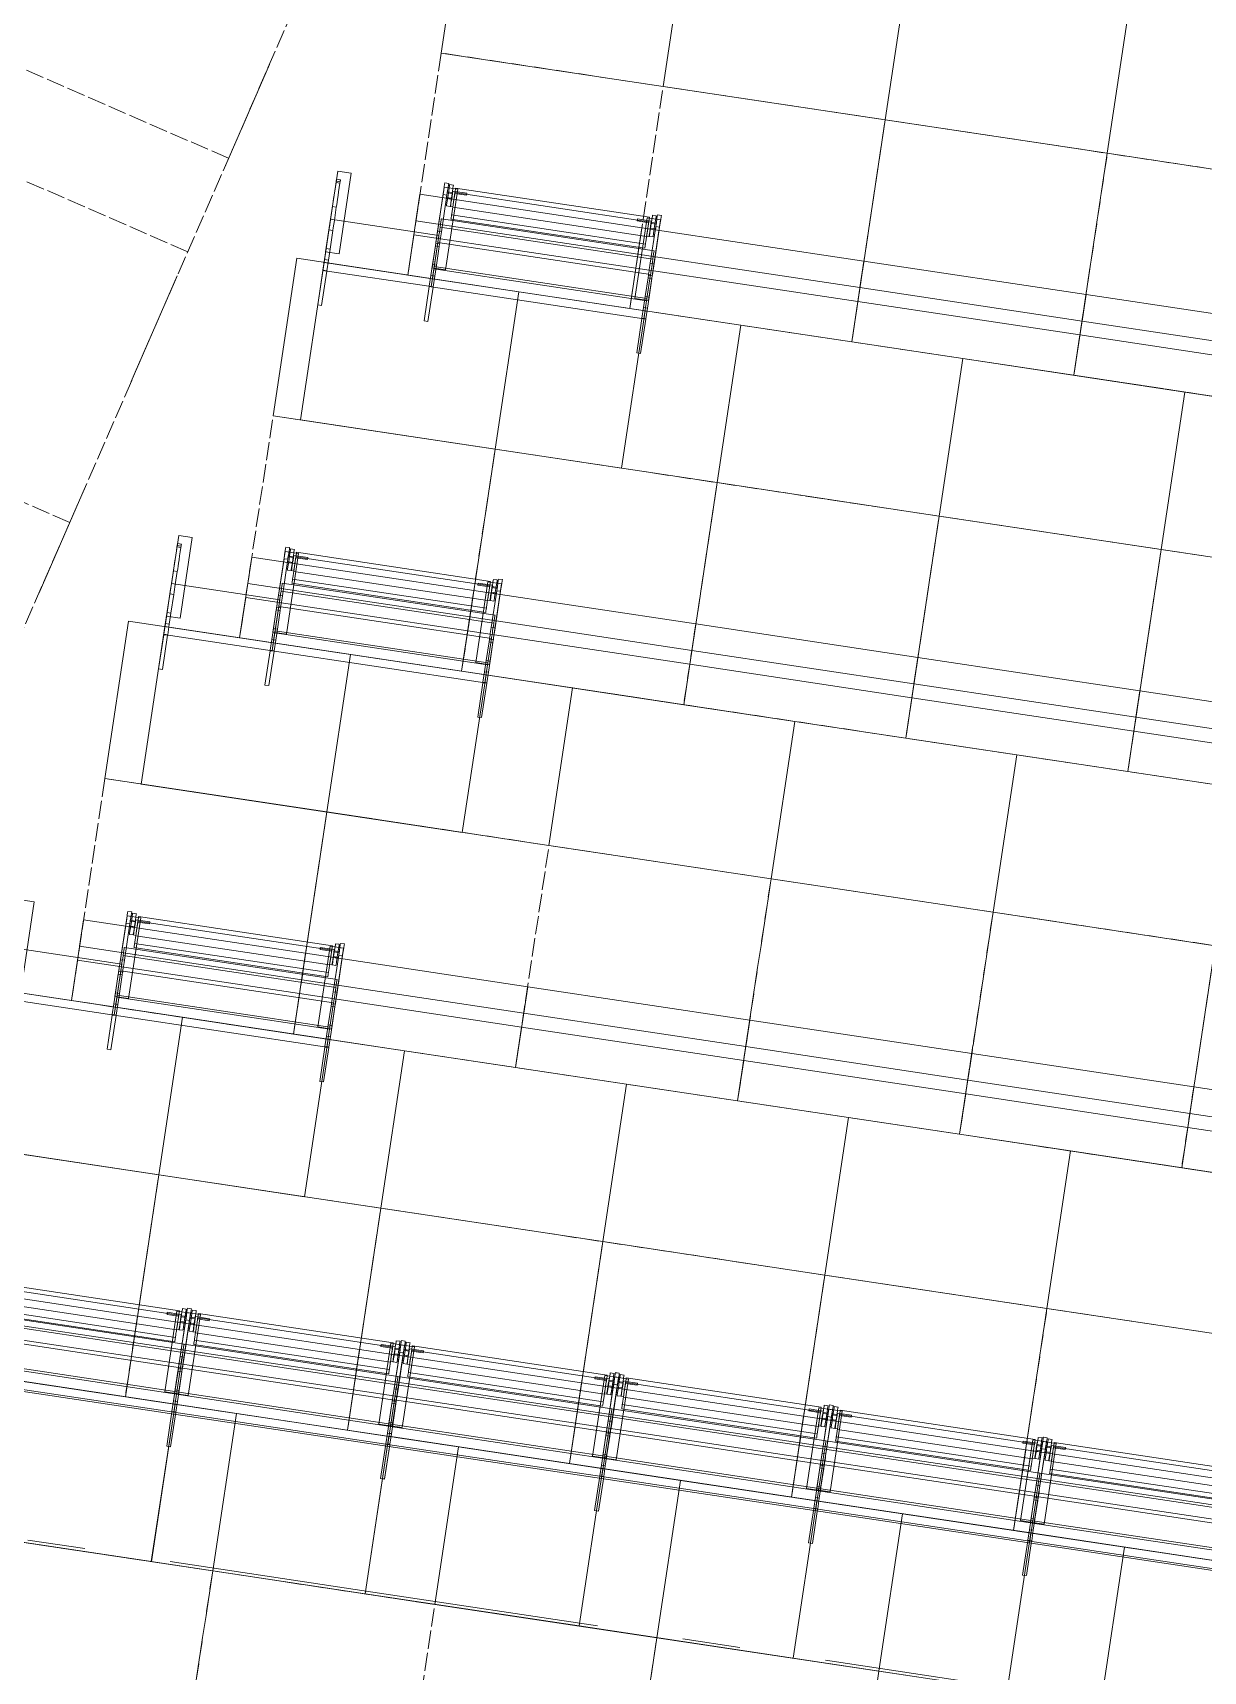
# Model space of a CAD drawing. Header units: millimetres. Extents: x -50172 to 90294, y -80883 to 25069.
# Drawn here: x -32699 to -29832, y -62953 to -58940 of the extents above; entities that cross this region are included whole.
import ezdxf
from ezdxf.enums import TextEntityAlignment as Align

# ---------------------------------------------------------------- set-up
doc = ezdxf.new("R2010")
doc.units = ezdxf.units.MM
doc.header["$MEASUREMENT"] = 0
for name, pattern in [('Dashed', [564.444447, 282.222223, -282.222223]), ('Double Dashed', [1093.611073, 529.166651, -211.666656, 141.111112, -211.666656]), ('Hidden Line', [55, 45, -10])]:
    doc.linetypes.add(name, pattern=pattern)
for name, color, linetype in [('A-25-M_Wall_Ext', 7, 'Continuous'), ('New_A-05-M_Gross_Int_Plant', 7, 'Continuous'), ('New_A-15-MG_Structural_Grid_Phase_2', 7, 'Continuous'), ('New_A-20-M_Floor_Slab', 7, 'Continuous'), ('New_A-35-M_FFE_Fixed', 7, 'Continuous')]:
    doc.layers.add(name, color=color, linetype=linetype)
for name, color, linetype, lineweight in [('A-25-M_Wall_Ext_Pen_No__1', 7, 'Continuous', 13), ('New_A-20-M_Floor_Slab_Pen_No__89', 8, 'Continuous', 20), ('New_A-35-M_FFE_Fixed_Pen_No__1', 7, 'Continuous', 13), ('New_A-35-M_FFE_Fixed_Pen_No__101', 252, 'Continuous', 15), ('New_A-35-M_FFE_Fixed_Pen_No__93', 8, 'Continuous', 13), ('New_A-95-P_Drawing_Pen_No__1', 7, 'Continuous', 13), ('New_ArchiCAD Zone Stamps_Pen_No__6', 7, 'Continuous', 35)]:
    doc.layers.add(name, color=color, linetype=linetype, lineweight=lineweight)
for name, color, linetype, lineweight, true_color in [('A-25-M_Wall_Ext_Pen_No__107', 7, 'Continuous', 15, 0xa6a6a6), ('New_A-05-M_Gross_Int_Plant_Pen_No__74', 7, 'Continuous', 20, 0x606060), ('New_A-15-MG_Structural_Grid_Phase_2_Pen_No__222', 7, 'Continuous', 13, 0x65af33), ('New_A-35-M_FFE_Fixed_Pen_No__102', 7, 'Continuous', 15, 0xcccccc)]:
    doc.layers.add(name, color=color, linetype=linetype, lineweight=lineweight, true_color=true_color)
doc.styles.add('GENERATED_STYLE_1', font='')
doc.styles.add('GENERATED_STYLE_3', font='')
doc.styles.add('GENERATED_STYLE_4', font='')
doc.styles.get('GENERATED_STYLE_1').set_extended_font_data('Arial', bold=True)
doc.styles.get('GENERATED_STYLE_3').set_extended_font_data('Arial')
doc.styles.get('GENERATED_STYLE_4').set_extended_font_data('Swis721 BT')
pattern_1 = [(60, (0, 0), (-43.30127, 25), []), (120, (0, 0), (43.30127, 25), [])]

# ---------------------------------------------------------------- blocks, each defined once
blk = doc.blocks.new('Slab_34_1', base_point=(-25153.8, -63406.8))
at = {"layer": 'New_A-20-M_Floor_Slab_Pen_No__89', "linetype": 'Continuous', "flags": 128}
blk.add_lwpolyline([(-25153.8, -63406.8), (-33281.9, -62183.4), (-33690.9, -63121.2), (-25039, -64423.5)], close=True, dxfattribs=at)
blk = doc.blocks.new('VENTS__5_1', base_point=(-30958.5, -71277.4))
at = {"layer": 'New_A-05-M_Gross_Int_Plant_Pen_No__74', "linetype": 'Continuous'}
blk.add_arc((-26782.7, -43787.3), 28124.1, 246.43121, 336.44961, dxfattribs=at)
at = {"layer": 'New_ArchiCAD Zone Stamps_Pen_No__6'}
for tag, height, style, p in [('ROOM_NAME', 250, 'GENERATED_STYLE_1', (-31302.6, -70145.2)), ('zoneNameLine2', 250, 'GENERATED_STYLE_1', (-31491, -70577.3)), ('measuredAreaCode', 200, 'GENERATED_STYLE_3', (-31679.5, -70998)), ('DUMMY_649', 200, 'GENERATED_STYLE_3', (-31372.1, -71132.1)), ('DUMMY_650', 200, 'GENERATED_STYLE_3', (-30882.7, -71345.4)), ('DUMMY_651', 133.3, 'GENERATED_STYLE_3', (-30603.4, -71452))]:
    blk.add_attdef(tag, text='', height=height, rotation=336.4404, dxfattribs=dict(at, style=style)).set_placement(p, align=Align.TOP_LEFT)
blk = doc.blocks.new('Wall_351_1', base_point=(-38294.6, -69816.9))
at = {"layer": 'A-25-M_Wall_Ext_Pen_No__107', "linetype": 'Continuous', "lineweight": 0, "true_color": 0x535353}
for points in [[(-38161.1, -69523.8, 0.417286), (-920.9, -54882.6), (-922.8, -54881.8, -0.417285), (-38160.3, -69522)], [(-38224.1, -69662.2, 0.417299), (-781.4, -54943), (-783.3, -54942.2, -0.417299), (-38223.3, -69660.3)]]:
    blk.add_hatch(color=251, dxfattribs=at).paths.add_polyline_path(points)
at = {"layer": 'A-25-M_Wall_Ext_Pen_No__107', "linetype": 'Continuous'}
h = blk.add_hatch(dxfattribs=at)
h.set_pattern_fill('Plaster_0001', color=256, style=0, pattern_type=2)
h.set_pattern_definition([(201.458, (0, 0), (-63.3617, 161.19955), [0, -100]), (201.458, (-14.85, -98.89), (-63.3617, 161.19955), [0, -100])])
h.paths.add_polyline_path([(-38160.3, -69522, 0.417285), (-922.8, -54881.8), (-936.5, -54875.8, -0.417284), (-38154.1, -69508.4)])
h = blk.add_hatch(dxfattribs=at)
h.set_pattern_fill('Batt_Insulation_0001', color=256, style=0, pattern_type=2)
h.set_pattern_definition(pattern_1)
h.paths.add_polyline_path([(-38273, -69769.5, 0.41731), (-673.1, -54989.8), (-764.9, -54950.1, -0.417301), (-38231.6, -69678.5)])
h = blk.add_hatch(dxfattribs=at)
h.set_pattern_fill('Plywood_0001', color=256, style=0, pattern_type=2)
h.set_pattern_definition([(0, (0, 0), (0, 200), [])])
h.paths.add_polyline_path([(-38231.6, -69678.5, 0.417301), (-764.9, -54950.1), (-781.4, -54943, -0.417299), (-38224.1, -69662.2)])
blk.add_hatch(color=256, dxfattribs=at).paths.add_polyline_path([(-38294.6, -69816.9, 0.417314), (-625.4, -55010.5), (-650.2, -54999.7, -0.417312), (-38283.4, -69792.3)])
h = blk.add_hatch(dxfattribs=at)
h.set_pattern_fill('Batt_Insulation_0001', color=256, style=0, pattern_type=2)
h.set_pattern_definition(pattern_1)
h.paths.add_polyline_path([(-38283.4, -69792.3, 0.417312), (-650.2, -54999.7), (-673.1, -54989.8, -0.41731), (-38273, -69769.5)])
at = {"layer": 'A-25-M_Wall_Ext_Pen_No__1', "linetype": 'Continuous'}
for radius, start, end in [(28147.8, 246.16247, 336.76276), (28145.8, 246.16252, 336.76277), (28130.8, 246.16287, 336.76285), (28317.8, 246.15854, 336.76179), (28299.8, 246.15895, 336.76189), (28297.8, 246.159, 336.7619), (28469.8, 246.15506, 336.76093), (28442.8, 246.15567, 336.76108), (28417.8, 246.15624, 336.76122)]:
    blk.add_arc((-26785.3, -43777.2), radius, start, end, dxfattribs=at)
blk = doc.blocks.new('Standard grid marker_17')
at = {"layer": 'New_A-15-MG_Structural_Grid_Phase_2_Pen_No__222', "linetype": 'Double Dashed'}
for q in [(0, 0), (6969.8, 0)]:
    blk.add_line((1714.6, 0), q, dxfattribs=at)
blk = doc.blocks.new('Standard grid marker_26')
at = {"layer": 'New_A-15-MG_Structural_Grid_Phase_2_Pen_No__222', "linetype": 'Double Dashed'}
blk.add_arc((0, 0), 27977.6, 0, 90.63597, dxfattribs=at)
at = {"layer": 'New_A-15-MG_Structural_Grid_Phase_2_Pen_No__222', "style": 'GENERATED_STYLE_4'}
blk.add_attdef('AC_MarkerText_1', text='', height=350, rotation=90.3066, dxfattribs=at).set_placement((-1326.2, 28008), align=Align.MIDDLE_CENTER)
blk = doc.blocks.new('Montpelier with surface')
at = {"layer": 'New_A-35-M_FFE_Fixed_Pen_No__1', "linetype": 'Continuous'}
for p, q in [((0, 534.8), (0, 4.8)), ((390, 534.8), (0, 534.8)), ((285, 539.6), (370, 539.6)), ((285, 530), (285, 539.6)), ((285, 530), (370, 530)), ((370, 539.6), (371, 539.6)), ((370, 530), (370, 539.6)), ((370, 4.8), (370, 534.8)), ((370, 534.8), (414.6, 534.8)), ((370, 530), (371, 530)), ((371, 539.6), (397.3, 539.6)), ((371, 530), (371, 539.6)), ((371, 530), (397.3, 530)), ((390, 4.8), (390, 534.8)), ((397.3, 530), (397.3, 539.6)), ((397.3, 539.6), (424.7, 539.6)), ((397.3, 530), (424.7, 530)), ((414.6, 534.8), (415.5, 534.8)), ((414.6, 4.8), (414.6, 534.8)), ((415.5, 534.8), (416.5, 534.8)), ((416, 539.1), (616, 539.1)), ((416, 539.1), (416, 505.4)), ((416.5, 534.8), (417.4, 534.8)), ((417.4, 534.8), (418.3, 534.8)), ((418.3, 534.8), (419, 534.8)), ((419, 534.8), (419.6, 534.8)), ((419.6, 534.8), (420, 534.8)), ((420, 534.8), (420.2, 534.8)), ((420.2, 4.8), (420.2, 534.8)), ((420.2, 534.8), (480, 534.8)), ((424.7, 530), (424.7, 539.6)), ((424.7, 539.6), (470.9, 539.6)), ((424.7, 530), (470.9, 530)), ((470.9, 539.6), (477.4, 539.6)), ((470.9, 530), (470.9, 539.6)), ((470.9, 530), (477.4, 530)), ((477.4, 539.6), (478.6, 539.6)), ((477.4, 530), (477.4, 539.6)), ((477.4, 530), (478.6, 530)), ((478.6, 539.6), (480.7, 539.6)), ((478.6, 530), (480.7, 530)), ((480, 534.8), (482.5, 534.8)), ((480, 4.8), (480, 534.8)), ((480.7, 539.6), (483.7, 539.6)), ((480.7, 530), (483.7, 530)), ((482.5, 534.8), (485.7, 534.8)), ((483.7, 539.6), (487.4, 539.6)), ((483.7, 530), (487.4, 530)), ((485.7, 534.8), (489.5, 534.8)), ((487.4, 539.6), (491.7, 539.6)), ((487.4, 530), (491.7, 530)), ((489.5, 534.8), (493.9, 534.8)), ((491.7, 539.6), (496.6, 539.6)), ((491.7, 530), (496.6, 530)), ((493.9, 534.8), (499, 534.8)), ((496.6, 539.6), (501.7, 539.6)), ((496.6, 530), (501.7, 530)), ((499, 534.8), (504.7, 534.8)), ((501.7, 539.6), (507.1, 539.6)), ((501.7, 530), (507.1, 530)), ((504.7, 534.8), (511, 534.8)), ((507.1, 539.6), (597.9, 539.6)), ((507.1, 530), (507.1, 539.6)), ((507.1, 530), (597.9, 530)), ((511, 534.8), (517.9, 534.8)), ((517.9, 534.8), (525.2, 534.8)), ((517.9, 4.8), (517.9, 534.8)), ((525.2, 534.8), (530.9, 534.8)), ((530.9, 534.8), (535, 534.8)), ((535, 534.8), (537.4, 534.8)), ((537.4, 534.8), (538.2, 534.8)), ((538.2, 4.8), (538.2, 534.8)), ((571.6, 527.1), (573.6, 527.1)), ((571.6, 527.1), (571.6, 517.7)), ((573.6, 527.1), (579.3, 527.1)), ((579.3, 527.1), (587.8, 527.1)), ((587.8, 527.1), (597.9, 527.1)), ((589.7, 530.3), (590.2, 530.3)), ((589.7, 530.3), (589.7, 517.7)), ((590.2, 530.3), (591.7, 530.3)), ((591.7, 530.3), (594, 530.3)), ((592.1, 530.3), (592.7, 530.3)), ((592.1, 530.3), (592.1, 517.7)), ((592.7, 530.3), (594.2, 530.3)), ((594, 530.3), (596.7, 530.3)), ((594.2, 530.3), (596.5, 530.3)), ((596.5, 530.3), (599.1, 530.3)), ((596.7, 530.3), (599.4, 530.3)), ((597.9, 539.6), (608.1, 539.6)), ((597.9, 530), (597.9, 539.6)), ((597.9, 530), (608.1, 530)), ((597.9, 527.1), (608, 527.1)), ((599.1, 530.3), (601.8, 530.3)), ((599.4, 530.3), (601.6, 530.3)), ((601.6, 530.3), (603.2, 530.3)), ((601.8, 530.3), (604.1, 530.3)), ((603.2, 530.3), (603.7, 530.3)), ((603.7, 530.3), (603.7, 517.7)), ((604.1, 530.3), (605.6, 530.3)), ((605.6, 530.3), (606.1, 530.3)), ((606.1, 530.3), (606.1, 517.7)), ((608, 527.1), (616.5, 527.1)), ((608.1, 539.6), (617, 539.6)), ((608.1, 530), (617, 530)), ((616, 539.1), (616, 505.4)), ((616.5, 527.1), (622.2, 527.1)), ((617, 539.6), (623.5, 539.6)), ((617, 530), (623.5, 530)), ((622.2, 527.1), (624.2, 527.1)), ((623.5, 539.6), (626.7, 539.6)), ((623.5, 530), (626.7, 530)), ((624.2, 527.1), (624.2, 517.7)), ((626.7, 530), (626.7, 539.6)), ((416, 505.4), (616, 505.4)), ((541.1, 28.4), (541.1, 511.2)), ((541.1, 511.2), (541.7, 511.2)), ((541.7, 511.2), (543.1, 511.2)), ((543.1, 511.2), (545.3, 511.2)), ((545.3, 511.2), (548.1, 511.2)), ((548.1, 511.2), (551.8, 511.2)), ((551.8, 511.2), (552.7, 511.2)), ((551.8, 28.4), (551.8, 511.2)), ((552.7, 511.2), (554.3, 511.2)), ((554.3, 511.2), (556.3, 511.2)), ((556.3, 511.2), (558.8, 511.2)), ((558.8, 511.2), (561.5, 511.2)), ((561.5, 511.2), (564.4, 511.2)), ((564.4, 511.2), (567.4, 511.2)), ((567.4, 511.2), (570.4, 511.2)), ((570.4, 511.2), (607, 511.2)), ((570.4, 28.4), (570.4, 511.2)), ((571.6, 517.7), (573.6, 517.7)), ((571.6, 517), (572.4, 517)), ((571.6, 517), (571.6, 511.2)), ((571.6, 511.2), (572.4, 511.2)), ((572.4, 517), (574.9, 517)), ((572.4, 511.2), (574.9, 511.2)), ((573.6, 517.7), (579.3, 517.7)), ((574.9, 517), (578.9, 517)), ((574.9, 511.2), (578.9, 511.2)), ((578.9, 517), (584, 517)), ((578.9, 511.2), (584, 511.2)), ((579.3, 517.7), (587.8, 517.7)), ((584, 517), (590.1, 517)), ((584, 511.2), (590.1, 511.2)), ((587.8, 517.7), (597.9, 517.7)), ((589.7, 517.7), (590.2, 517.7)), ((590.1, 517), (596.6, 517)), ((590.1, 511.2), (596.6, 511.2)), ((590.2, 517.7), (591.7, 517.7)), ((591.7, 517.7), (594, 517.7)), ((592.1, 517.7), (592.7, 517.7)), ((592.7, 517.7), (594.2, 517.7)), ((594, 517.7), (596.7, 517.7)), ((594.2, 517.7), (596.5, 517.7)), ((596.5, 517.7), (599.1, 517.7)), ((596.6, 517), (603.3, 517)), ((596.6, 511.2), (603.3, 511.2)), ((596.7, 517.7), (599.4, 517.7)), ((597.9, 517.7), (608, 517.7)), ((599.1, 517.7), (601.8, 517.7)), ((599.4, 517.7), (601.6, 517.7)), ((601.6, 517.7), (603.2, 517.7)), ((601.8, 517.7), (604.1, 517.7)), ((603.2, 517.7), (603.7, 517.7)), ((603.3, 517), (609.5, 517)), ((603.3, 511.2), (609.5, 511.2)), ((604.1, 517.7), (605.6, 517.7)), ((604.5, 511.2), (604.5, 482.3)), ((604.5, 511.2), (609.5, 511.2)), ((604.5, 482.3), (609.5, 482.3)), ((605.6, 517.7), (606.1, 517.7)), ((607, 511.2), (609.5, 511.2)), ((607, 28.4), (607, 511.2)), ((608, 517.7), (616.5, 517.7)), ((609.5, 517), (609.5, 511.2)), ((609.5, 511.2), (611.9, 511.2)), ((609.5, 511.2), (609.5, 482.3)), ((611.9, 511.2), (613.9, 511.2)), ((613.9, 511.2), (615.5, 511.2)), ((615.5, 511.2), (616.8, 511.2)), ((616.5, 517.7), (622.2, 517.7)), ((616.8, 511.2), (617.6, 511.2)), ((617.6, 511.2), (617.9, 511.2)), ((617.9, 28.4), (617.9, 511.2)), ((622.2, 517.7), (624.2, 517.7)), ((604.5, 28.4), (604.5, 57.3)), ((604.5, 57.3), (609.5, 57.3)), ((609.5, 28.4), (609.5, 57.3)), ((0, 4.8), (390, 4.8)), ((285, 9.6), (370, 9.6)), ((285, 0), (285, 9.6)), ((370, 9.6), (371, 9.6)), ((370, 0), (370, 9.6)), ((370, 4.8), (414.6, 4.8)), ((371, 9.6), (397.3, 9.6)), ((371, 0), (371, 9.6)), ((397.3, 9.6), (424.7, 9.6)), ((397.3, 0), (397.3, 9.6)), ((414.6, 4.8), (415.5, 4.8)), ((415.5, 4.8), (416.5, 4.8)), ((416, 0), (416, 33.7)), ((416, 33.7), (616, 33.7)), ((416.5, 4.8), (417.4, 4.8)), ((417.4, 4.8), (418.3, 4.8)), ((418.3, 4.8), (419, 4.8)), ((419, 4.8), (419.6, 4.8)), ((419.6, 4.8), (420, 4.8)), ((420, 4.8), (420.2, 4.8)), ((420.2, 4.8), (480, 4.8)), ((424.7, 9.6), (470.9, 9.6)), ((424.7, 0), (424.7, 9.6)), ((470.9, 9.6), (477.4, 9.6)), ((470.9, 0), (470.9, 9.6)), ((477.4, 9.6), (478.6, 9.6)), ((477.4, 0), (477.4, 9.6)), ((478.6, 9.6), (480.7, 9.6)), ((480, 4.8), (482.5, 4.8)), ((480.7, 9.6), (483.7, 9.6)), ((482.5, 4.8), (485.7, 4.8)), ((483.7, 9.6), (487.4, 9.6)), ((485.7, 4.8), (489.5, 4.8)), ((487.4, 9.6), (491.7, 9.6)), ((489.5, 4.8), (493.9, 4.8)), ((491.7, 9.6), (496.6, 9.6)), ((493.9, 4.8), (499, 4.8)), ((496.6, 9.6), (501.7, 9.6)), ((499, 4.8), (504.7, 4.8)), ((501.7, 9.6), (507.1, 9.6)), ((504.7, 4.8), (511, 4.8)), ((507.1, 9.6), (597.9, 9.6)), ((507.1, 0), (507.1, 9.6)), ((511, 4.8), (517.9, 4.8)), ((517.9, 4.8), (525.2, 4.8)), ((525.2, 4.8), (530.9, 4.8)), ((530.9, 4.8), (535, 4.8)), ((535, 4.8), (537.4, 4.8)), ((537.4, 4.8), (538.2, 4.8)), ((541.1, 28.4), (541.7, 28.4)), ((541.7, 28.4), (543.1, 28.4)), ((543.1, 28.4), (545.3, 28.4)), ((545.3, 28.4), (548.1, 28.4)), ((548.1, 28.4), (551.8, 28.4)), ((551.8, 28.4), (552.7, 28.4)), ((552.7, 28.4), (554.3, 28.4)), ((554.3, 28.4), (556.3, 28.4)), ((556.3, 28.4), (558.8, 28.4)), ((558.8, 28.4), (561.5, 28.4)), ((561.5, 28.4), (564.4, 28.4)), ((564.4, 28.4), (567.4, 28.4)), ((567.4, 28.4), (570.4, 28.4)), ((570.4, 28.4), (607, 28.4)), ((571.6, 22.6), (571.6, 28.4)), ((571.6, 28.4), (572.4, 28.4)), ((571.6, 22.6), (572.4, 22.6)), ((571.6, 21.9), (573.6, 21.9)), ((571.6, 12.5), (571.6, 21.9)), ((571.6, 12.5), (573.6, 12.5)), ((572.4, 28.4), (574.9, 28.4)), ((572.4, 22.6), (574.9, 22.6)), ((573.6, 21.9), (579.3, 21.9)), ((573.6, 12.5), (579.3, 12.5)), ((574.9, 28.4), (578.9, 28.4)), ((574.9, 22.6), (578.9, 22.6)), ((578.9, 28.4), (584, 28.4)), ((578.9, 22.6), (584, 22.6)), ((579.3, 21.9), (587.8, 21.9)), ((579.3, 12.5), (587.8, 12.5)), ((584, 28.4), (590.1, 28.4)), ((584, 22.6), (590.1, 22.6)), ((587.8, 21.9), (597.9, 21.9)), ((587.8, 12.5), (597.9, 12.5)), ((589.7, 9.3), (589.7, 21.9)), ((589.7, 21.9), (590.2, 21.9)), ((589.7, 9.3), (590.2, 9.3)), ((590.1, 28.4), (596.6, 28.4)), ((590.1, 22.6), (596.6, 22.6)), ((590.2, 21.9), (591.7, 21.9)), ((590.2, 9.3), (591.7, 9.3)), ((591.7, 21.9), (594, 21.9)), ((591.7, 9.3), (594, 9.3)), ((592.1, 9.3), (592.1, 21.9)), ((592.1, 21.9), (592.7, 21.9)), ((592.1, 9.3), (592.7, 9.3)), ((592.7, 21.9), (594.2, 21.9)), ((592.7, 9.3), (594.2, 9.3)), ((594, 21.9), (596.7, 21.9)), ((594, 9.3), (596.7, 9.3)), ((594.2, 21.9), (596.5, 21.9)), ((594.2, 9.3), (596.5, 9.3)), ((596.5, 21.9), (599.1, 21.9)), ((596.5, 9.3), (599.1, 9.3)), ((596.6, 28.4), (603.3, 28.4)), ((596.6, 22.6), (603.3, 22.6)), ((596.7, 21.9), (599.4, 21.9)), ((596.7, 9.3), (599.4, 9.3)), ((597.9, 21.9), (608, 21.9)), ((597.9, 12.5), (608, 12.5)), ((597.9, 9.6), (608.1, 9.6)), ((597.9, 0), (597.9, 9.6)), ((599.1, 21.9), (601.8, 21.9)), ((599.1, 9.3), (601.8, 9.3)), ((599.4, 21.9), (601.6, 21.9)), ((599.4, 9.3), (601.6, 9.3)), ((601.6, 21.9), (603.2, 21.9)), ((601.6, 9.3), (603.2, 9.3)), ((601.8, 21.9), (604.1, 21.9)), ((601.8, 9.3), (604.1, 9.3)), ((603.2, 21.9), (603.7, 21.9)), ((603.2, 9.3), (603.7, 9.3)), ((603.3, 28.4), (609.5, 28.4)), ((603.3, 22.6), (609.5, 22.6)), ((603.7, 9.3), (603.7, 21.9)), ((604.1, 21.9), (605.6, 21.9)), ((604.1, 9.3), (605.6, 9.3)), ((604.5, 28.4), (609.5, 28.4)), ((605.6, 21.9), (606.1, 21.9)), ((605.6, 9.3), (606.1, 9.3)), ((606.1, 9.3), (606.1, 21.9)), ((607, 28.4), (609.5, 28.4)), ((608, 21.9), (616.5, 21.9)), ((608, 12.5), (616.5, 12.5)), ((608.1, 9.6), (617, 9.6)), ((609.5, 22.6), (609.5, 28.4)), ((609.5, 28.4), (611.9, 28.4)), ((611.9, 28.4), (613.9, 28.4)), ((613.9, 28.4), (615.5, 28.4)), ((615.5, 28.4), (616.8, 28.4)), ((616, 0), (616, 33.7)), ((616.5, 21.9), (622.2, 21.9)), ((616.5, 12.5), (622.2, 12.5)), ((616.8, 28.4), (617.6, 28.4)), ((617, 9.6), (623.5, 9.6)), ((617.6, 28.4), (617.9, 28.4)), ((622.2, 21.9), (624.2, 21.9)), ((622.2, 12.5), (624.2, 12.5)), ((623.5, 9.6), (626.7, 9.6)), ((624.2, 12.5), (624.2, 21.9)), ((626.7, 0), (626.7, 9.6)), ((285, 0), (370, 0)), ((370, 0), (371, 0)), ((371, 0), (397.3, 0)), ((397.3, 0), (424.7, 0)), ((416, 0), (616, 0)), ((424.7, 0), (470.9, 0)), ((470.9, 0), (477.4, 0)), ((477.4, 0), (478.6, 0)), ((478.6, 0), (480.7, 0)), ((480.7, 0), (483.7, 0)), ((483.7, 0), (487.4, 0)), ((487.4, 0), (491.7, 0)), ((491.7, 0), (496.6, 0)), ((496.6, 0), (501.7, 0)), ((501.7, 0), (507.1, 0)), ((507.1, 0), (597.9, 0)), ((597.9, 0), (608.1, 0)), ((608.1, 0), (617, 0)), ((617, 0), (623.5, 0)), ((623.5, 0), (626.7, 0))]:
    blk.add_line(p, q, dxfattribs=at)
blk = doc.blocks.new('Montpelier with surface-row end_2')
at = {"layer": 'New_A-35-M_FFE_Fixed_Pen_No__93', "linetype": 'Continuous'}
for p, q in [((390, 795.2), (0, 795.2)), ((0, 795.2), (0, 0)), ((285, 800), (370, 800)), ((285, 790.4), (285, 800)), ((285, 790.4), (370, 790.4)), ((370, 800), (371, 800)), ((370, 790.4), (370, 800)), ((370, 268.3), (370, 795.2)), ((370, 795.2), (414.6, 795.2)), ((370, 790.4), (371, 790.4)), ((371, 800), (397.3, 800)), ((371, 790.4), (371, 800)), ((371, 790.4), (397.3, 790.4)), ((390, 0), (390, 795.2)), ((397.3, 790.4), (397.3, 800)), ((397.3, 800), (424.7, 800)), ((397.3, 790.4), (424.7, 790.4)), ((414.6, 795.2), (415.5, 795.2)), ((414.6, 268.3), (414.6, 795.2)), ((415.5, 795.2), (416.5, 795.2)), ((416, 799.5), (616, 799.5)), ((416, 799.5), (416, 766)), ((416, 766), (616, 766)), ((416.5, 795.2), (417.4, 795.2)), ((417.4, 795.2), (418.3, 795.2)), ((418.3, 795.2), (419, 795.2)), ((419, 795.2), (419.6, 795.2)), ((419.6, 795.2), (420, 795.2)), ((420, 795.2), (420.2, 795.2)), ((420.2, 268.3), (420.2, 795.2)), ((420.2, 795.2), (480, 795.2)), ((424.7, 790.4), (424.7, 800)), ((424.7, 800), (470.9, 800)), ((424.7, 790.4), (470.9, 790.4)), ((470.9, 800), (477.4, 800)), ((470.9, 790.4), (470.9, 800)), ((470.9, 790.4), (477.4, 790.4)), ((477.4, 800), (478.6, 800)), ((477.4, 790.4), (477.4, 800)), ((477.4, 790.4), (478.6, 790.4)), ((478.6, 800), (480.7, 800)), ((478.6, 790.4), (480.7, 790.4)), ((480, 795.2), (482.5, 795.2)), ((480, 268.3), (480, 795.2)), ((480.7, 800), (483.7, 800)), ((480.7, 790.4), (483.7, 790.4)), ((482.5, 795.2), (485.7, 795.2)), ((483.7, 800), (487.4, 800)), ((483.7, 790.4), (487.4, 790.4)), ((485.7, 795.2), (489.5, 795.2)), ((487.4, 800), (491.7, 800)), ((487.4, 790.4), (491.7, 790.4)), ((489.5, 795.2), (493.9, 795.2)), ((491.7, 800), (496.6, 800)), ((491.7, 790.4), (496.6, 790.4)), ((493.9, 795.2), (499, 795.2)), ((496.6, 800), (501.7, 800)), ((496.6, 790.4), (501.7, 790.4)), ((499, 795.2), (504.7, 795.2)), ((501.7, 800), (507.1, 800)), ((501.7, 790.4), (507.1, 790.4)), ((504.7, 795.2), (511, 795.2)), ((507.1, 800), (597.9, 800)), ((507.1, 790.4), (507.1, 800)), ((507.1, 790.4), (597.9, 790.4)), ((511, 795.2), (517.9, 795.2)), ((517.9, 795.2), (525.2, 795.2)), ((517.9, 268.3), (517.9, 795.2)), ((525.2, 795.2), (530.9, 795.2)), ((530.9, 795.2), (535, 795.2)), ((535, 795.2), (537.4, 795.2)), ((537.4, 795.2), (538.2, 795.2)), ((538.2, 268.3), (538.2, 795.2)), ((541.1, 291.7), (541.1, 771.7)), ((541.1, 771.7), (541.7, 771.7)), ((541.7, 771.7), (543.1, 771.7)), ((543.1, 771.7), (545.3, 771.7)), ((545.3, 771.7), (548.1, 771.7)), ((548.1, 771.7), (551.8, 771.7)), ((551.8, 771.7), (552.7, 771.7)), ((551.8, 291.7), (551.8, 771.7)), ((552.7, 771.7), (554.3, 771.7)), ((554.3, 771.7), (556.3, 771.7)), ((556.3, 771.7), (558.8, 771.7)), ((558.8, 771.7), (561.5, 771.7)), ((561.5, 771.7), (564.4, 771.7)), ((564.4, 771.7), (567.4, 771.7)), ((567.4, 771.7), (570.4, 771.7)), ((570.4, 771.7), (607, 771.7)), ((570.4, 291.7), (570.4, 771.7)), ((571.6, 787.5), (573.6, 787.5)), ((571.6, 787.5), (571.6, 778.3)), ((571.6, 778.3), (573.6, 778.3)), ((571.6, 777.5), (572.4, 777.5)), ((571.6, 777.5), (571.6, 771.7)), ((571.6, 771.7), (572.4, 771.7)), ((572.4, 777.5), (574.9, 777.5)), ((572.4, 771.7), (574.9, 771.7)), ((573.6, 787.5), (579.3, 787.5)), ((573.6, 778.3), (579.3, 778.3)), ((574.9, 777.5), (578.9, 777.5)), ((574.9, 771.7), (578.9, 771.7)), ((578.9, 777.5), (584, 777.5)), ((578.9, 771.7), (584, 771.7)), ((579.3, 787.5), (587.8, 787.5)), ((579.3, 778.3), (587.8, 778.3)), ((584, 777.5), (590.1, 777.5)), ((584, 771.7), (590.1, 771.7)), ((587.8, 787.5), (597.9, 787.5)), ((587.8, 778.3), (597.9, 778.3)), ((589.7, 790.7), (590.2, 790.7)), ((589.7, 790.7), (589.7, 778.3)), ((589.7, 778.3), (590.2, 778.3)), ((590.1, 777.5), (596.6, 777.5)), ((590.1, 771.7), (596.6, 771.7)), ((590.2, 790.7), (591.7, 790.7)), ((590.2, 778.3), (591.7, 778.3)), ((591.7, 790.7), (594, 790.7)), ((591.7, 778.3), (594, 778.3)), ((592.1, 790.7), (592.7, 790.7)), ((592.1, 790.7), (592.1, 778.3)), ((592.1, 778.3), (592.7, 778.3)), ((592.7, 790.7), (594.2, 790.7)), ((592.7, 778.3), (594.2, 778.3)), ((594, 790.7), (596.7, 790.7)), ((594, 778.3), (596.7, 778.3)), ((594.2, 790.7), (596.5, 790.7)), ((594.2, 778.3), (596.5, 778.3)), ((596.5, 790.7), (599.1, 790.7)), ((596.5, 778.3), (599.1, 778.3)), ((596.6, 777.5), (603.3, 777.5)), ((596.6, 771.7), (603.3, 771.7)), ((596.7, 790.7), (599.4, 790.7)), ((596.7, 778.3), (599.4, 778.3)), ((597.9, 800), (608.1, 800)), ((597.9, 790.4), (597.9, 800)), ((597.9, 790.4), (608.1, 790.4)), ((597.9, 787.5), (608, 787.5)), ((597.9, 778.3), (608, 778.3)), ((599.1, 790.7), (601.8, 790.7)), ((599.1, 778.3), (601.8, 778.3)), ((599.4, 790.7), (601.6, 790.7)), ((599.4, 778.3), (601.6, 778.3)), ((601.6, 790.7), (603.2, 790.7)), ((601.6, 778.3), (603.2, 778.3)), ((601.8, 790.7), (604.1, 790.7)), ((601.8, 778.3), (604.1, 778.3)), ((603.2, 790.7), (603.7, 790.7)), ((603.2, 778.3), (603.7, 778.3)), ((603.3, 777.5), (609.5, 777.5)), ((603.3, 771.7), (609.5, 771.7)), ((603.7, 790.7), (603.7, 778.3)), ((604.1, 790.7), (605.6, 790.7)), ((604.1, 778.3), (605.6, 778.3)), ((604.5, 771.7), (604.5, 743)), ((604.5, 771.7), (609.5, 771.7)), ((605.6, 790.7), (606.1, 790.7)), ((605.6, 778.3), (606.1, 778.3)), ((606.1, 790.7), (606.1, 778.3)), ((607, 771.7), (609.5, 771.7)), ((607, 291.7), (607, 771.7)), ((608, 787.5), (616.5, 787.5)), ((608, 778.3), (616.5, 778.3)), ((608.1, 800), (617, 800)), ((608.1, 790.4), (617, 790.4)), ((609.5, 777.5), (609.5, 771.7)), ((609.5, 771.7), (609.5, 743)), ((609.5, 771.7), (611.9, 771.7)), ((611.9, 771.7), (613.9, 771.7)), ((613.9, 771.7), (615.5, 771.7)), ((615.5, 771.7), (616.8, 771.7)), ((616, 799.5), (616, 766)), ((616.5, 787.5), (622.2, 787.5)), ((616.5, 778.3), (622.2, 778.3)), ((616.8, 771.7), (617.6, 771.7)), ((617, 800), (623.5, 800)), ((617, 790.4), (623.5, 790.4)), ((617.6, 771.7), (617.9, 771.7)), ((617.9, 291.7), (617.9, 771.7)), ((622.2, 787.5), (624.2, 787.5)), ((622.2, 778.3), (624.2, 778.3)), ((623.5, 800), (626.7, 800)), ((623.5, 790.4), (626.7, 790.4)), ((624.2, 787.5), (624.2, 778.3)), ((626.7, 790.4), (626.7, 800)), ((604.5, 743), (609.5, 743)), ((416, 263.5), (416, 297)), ((416, 297), (616, 297)), ((541.1, 291.7), (541.7, 291.7)), ((541.7, 291.7), (543.1, 291.7)), ((543.1, 291.7), (545.3, 291.7)), ((545.3, 291.7), (548.1, 291.7)), ((548.1, 291.7), (551.8, 291.7)), ((551.8, 291.7), (552.7, 291.7)), ((552.7, 291.7), (554.3, 291.7)), ((554.3, 291.7), (556.3, 291.7)), ((556.3, 291.7), (558.8, 291.7)), ((558.8, 291.7), (561.5, 291.7)), ((561.5, 291.7), (564.4, 291.7)), ((564.4, 291.7), (567.4, 291.7)), ((567.4, 291.7), (570.4, 291.7)), ((570.4, 291.7), (607, 291.7)), ((571.6, 286), (571.6, 291.7)), ((571.6, 291.7), (572.4, 291.7)), ((571.6, 286), (572.4, 286)), ((571.6, 285.2), (573.6, 285.2)), ((571.6, 275.9), (571.6, 285.2)), ((572.4, 291.7), (574.9, 291.7)), ((572.4, 286), (574.9, 286)), ((573.6, 285.2), (579.3, 285.2)), ((574.9, 291.7), (578.9, 291.7)), ((574.9, 286), (578.9, 286)), ((578.9, 291.7), (584, 291.7)), ((578.9, 286), (584, 286)), ((579.3, 285.2), (587.8, 285.2)), ((584, 291.7), (590.1, 291.7)), ((584, 286), (590.1, 286)), ((587.8, 285.2), (597.9, 285.2)), ((589.7, 272.8), (589.7, 285.2)), ((589.7, 285.2), (590.2, 285.2)), ((590.1, 291.7), (596.6, 291.7)), ((590.1, 286), (596.6, 286)), ((590.2, 285.2), (591.7, 285.2)), ((591.7, 285.2), (594, 285.2)), ((592.1, 272.8), (592.1, 285.2)), ((592.1, 285.2), (592.7, 285.2)), ((592.7, 285.2), (594.2, 285.2)), ((594, 285.2), (596.7, 285.2)), ((594.2, 285.2), (596.5, 285.2)), ((596.5, 285.2), (599.1, 285.2)), ((596.6, 291.7), (603.3, 291.7)), ((596.6, 286), (603.3, 286)), ((596.7, 285.2), (599.4, 285.2)), ((597.9, 285.2), (608, 285.2)), ((599.1, 285.2), (601.8, 285.2)), ((599.4, 285.2), (601.6, 285.2)), ((601.6, 285.2), (603.2, 285.2)), ((601.8, 285.2), (604.1, 285.2)), ((603.2, 285.2), (603.7, 285.2)), ((603.3, 291.7), (609.5, 291.7)), ((603.3, 286), (609.5, 286)), ((603.7, 272.8), (603.7, 285.2)), ((604.1, 285.2), (605.6, 285.2)), ((604.5, 291.7), (604.5, 320.5)), ((604.5, 320.5), (609.5, 320.5)), ((604.5, 291.7), (609.5, 291.7)), ((605.6, 285.2), (606.1, 285.2)), ((606.1, 272.8), (606.1, 285.2)), ((607, 291.7), (609.5, 291.7)), ((608, 285.2), (616.5, 285.2)), ((609.5, 291.7), (609.5, 320.5)), ((609.5, 291.7), (611.9, 291.7)), ((609.5, 286), (609.5, 291.7)), ((611.9, 291.7), (613.9, 291.7)), ((613.9, 291.7), (615.5, 291.7)), ((615.5, 291.7), (616.8, 291.7)), ((616, 263.5), (616, 297)), ((616.5, 285.2), (622.2, 285.2)), ((616.8, 291.7), (617.6, 291.7)), ((617.6, 291.7), (617.9, 291.7)), ((622.2, 285.2), (624.2, 285.2)), ((624.2, 275.9), (624.2, 285.2)), ((285, 273.1), (370, 273.1)), ((285, 263.5), (285, 273.1)), ((285, 263.5), (370, 263.5)), ((370, 273.1), (371, 273.1)), ((370, 263.5), (370, 273.1)), ((370, 268.3), (414.6, 268.3)), ((370, 263.5), (371, 263.5)), ((370.4, 0), (370.4, 268.3)), ((370.4, 268.3), (390, 268.3)), ((371, 273.1), (397.3, 273.1)), ((371, 263.5), (371, 273.1)), ((371, 263.5), (397.3, 263.5)), ((390, 268.3), (497, 268.3)), ((390, 0), (390, 268.3)), ((397.3, 273.1), (424.7, 273.1)), ((397.3, 263.5), (397.3, 273.1)), ((397.3, 263.5), (424.7, 263.5)), ((414.6, 268.3), (415.5, 268.3)), ((415.5, 268.3), (416.5, 268.3)), ((416, 263.5), (616, 263.5)), ((416.5, 268.3), (417.4, 268.3)), ((417.4, 268.3), (418.3, 268.3)), ((418.3, 268.3), (419, 268.3)), ((419, 268.3), (419.6, 268.3)), ((419.6, 268.3), (420, 268.3)), ((420, 268.3), (420.2, 268.3)), ((420.2, 268.3), (480, 268.3)), ((424.7, 273.1), (470.9, 273.1)), ((424.7, 263.5), (424.7, 273.1)), ((424.7, 263.5), (470.9, 263.5)), ((470.9, 273.1), (477.4, 273.1)), ((470.9, 263.5), (470.9, 273.1)), ((470.9, 263.5), (477.4, 263.5)), ((477.4, 273.1), (478.6, 273.1)), ((477.4, 263.5), (477.4, 273.1)), ((477.4, 263.5), (478.6, 263.5)), ((478.6, 273.1), (480.7, 273.1)), ((478.6, 263.5), (480.7, 263.5)), ((480, 268.3), (482.5, 268.3)), ((480.7, 273.1), (483.7, 273.1)), ((480.7, 263.5), (483.7, 263.5)), ((482.5, 268.3), (485.7, 268.3)), ((483.7, 273.1), (487.4, 273.1)), ((483.7, 263.5), (487.4, 263.5)), ((485.7, 268.3), (489.5, 268.3)), ((487.4, 273.1), (491.7, 273.1)), ((487.4, 263.5), (491.7, 263.5)), ((489.5, 268.3), (493.9, 268.3)), ((491.7, 273.1), (496.6, 273.1)), ((491.7, 263.5), (496.6, 263.5)), ((493.9, 268.3), (499, 268.3)), ((496.6, 273.1), (501.7, 273.1)), ((496.6, 263.5), (501.7, 263.5)), ((497, 0), (497, 268.3)), ((499, 268.3), (504.7, 268.3)), ((501.7, 273.1), (507.1, 273.1)), ((501.7, 263.5), (507.1, 263.5)), ((504.7, 268.3), (511, 268.3)), ((507.1, 273.1), (597.9, 273.1)), ((507.1, 263.5), (507.1, 273.1)), ((507.1, 263.5), (597.9, 263.5)), ((511, 268.3), (517.9, 268.3)), ((517.9, 268.3), (525.2, 268.3)), ((525.2, 268.3), (530.9, 268.3)), ((530.9, 268.3), (535, 268.3)), ((535, 268.3), (537.4, 268.3)), ((537.4, 268.3), (538.2, 268.3)), ((571.6, 275.9), (573.6, 275.9)), ((573.6, 275.9), (579.3, 275.9)), ((579.3, 275.9), (587.8, 275.9)), ((587.8, 275.9), (597.9, 275.9)), ((589.7, 272.8), (590.2, 272.8)), ((590.2, 272.8), (591.7, 272.8)), ((591.7, 272.8), (594, 272.8)), ((592.1, 272.8), (592.7, 272.8)), ((592.7, 272.8), (594.2, 272.8)), ((594, 272.8), (596.7, 272.8)), ((594.2, 272.8), (596.5, 272.8)), ((596.5, 272.8), (599.1, 272.8)), ((596.7, 272.8), (599.4, 272.8)), ((597.9, 275.9), (608, 275.9)), ((597.9, 273.1), (608.1, 273.1)), ((597.9, 263.5), (597.9, 273.1)), ((597.9, 263.5), (608.1, 263.5)), ((599.1, 272.8), (601.8, 272.8)), ((599.4, 272.8), (601.6, 272.8)), ((601.6, 272.8), (603.2, 272.8)), ((601.8, 272.8), (604.1, 272.8)), ((603.2, 272.8), (603.7, 272.8)), ((604.1, 272.8), (605.6, 272.8)), ((605.6, 272.8), (606.1, 272.8)), ((608, 275.9), (616.5, 275.9)), ((608.1, 273.1), (617, 273.1)), ((608.1, 263.5), (617, 263.5)), ((616.5, 275.9), (622.2, 275.9)), ((617, 273.1), (623.5, 273.1)), ((617, 263.5), (623.5, 263.5)), ((622.2, 275.9), (624.2, 275.9)), ((623.5, 273.1), (626.7, 273.1)), ((623.5, 263.5), (626.7, 263.5)), ((626.7, 263.5), (626.7, 273.1)), ((0, 0), (390, 0)), ((285, 9.6), (285, 0)), ((370, 9.6), (285, 9.6)), ((370, 0), (285, 0)), ((370, 9.6), (370, 0)), ((371, 9.6), (370, 9.6)), ((371, 0), (370, 0)), ((370.4, 0), (390, 0)), ((371, 9.6), (371, 0)), ((397.3, 9.6), (371, 9.6)), ((397.3, 0), (371, 0)), ((390, 0), (497, 0)), ((424.7, 9.6), (397.3, 9.6)), ((397.3, 9.6), (397.3, 0)), ((424.7, 0), (397.3, 0)), ((416, 0), (416, 33.5)), ((416, 33.5), (616, 33.5)), ((416, 0), (616, 0)), ((470.9, 9.6), (424.7, 9.6)), ((424.7, 9.6), (424.7, 0)), ((470.9, 0), (424.7, 0)), ((477.4, 9.6), (470.9, 9.6)), ((470.9, 9.6), (470.9, 0)), ((477.4, 0), (470.9, 0)), ((495.7, 9.6), (477.4, 9.6)), ((495.7, 0), (477.4, 0)), ((528.2, 9.6), (495.7, 9.6)), ((528.2, 0), (495.7, 0)), ((530.6, 9.6), (528.2, 9.6)), ((528.2, 9.6), (528.2, 0)), ((530.6, 0), (528.2, 0)), ((534.9, 9.6), (530.6, 9.6)), ((534.9, 0), (530.6, 0)), ((540.8, 9.6), (534.9, 9.6)), ((540.8, 0), (534.9, 0)), ((548.2, 9.6), (540.8, 9.6)), ((548.2, 0), (540.8, 0)), ((556.9, 9.6), (548.2, 9.6)), ((556.9, 0), (548.2, 0)), ((566.6, 9.6), (556.9, 9.6)), ((566.6, 0), (556.9, 0)), ((576.9, 9.6), (566.6, 9.6)), ((576.9, 0), (566.6, 0)), ((587.6, 9.6), (576.9, 9.6)), ((587.6, 0), (576.9, 0)), ((591, 9.6), (587.6, 9.6)), ((587.6, 9.6), (587.6, 0)), ((591, 0), (587.6, 0)), ((592, 9.6), (591, 9.6)), ((591, 9.6), (591, 0)), ((592, 0), (591, 0)), ((592.9, 9.6), (592, 9.6)), ((592.9, 0), (592, 0)), ((593.8, 9.6), (592.9, 9.6)), ((593.8, 0), (592.9, 0)), ((594.6, 9.6), (593.8, 9.6)), ((594.6, 0), (593.8, 0)), ((595.2, 9.6), (594.6, 9.6)), ((595.2, 0), (594.6, 0)), ((595.6, 9.6), (595.2, 9.6)), ((595.6, 0), (595.2, 0)), ((595.9, 9.6), (595.6, 9.6)), ((595.9, 0), (595.6, 0)), ((596, 9.6), (595.9, 9.6)), ((596, 0), (595.9, 0)), ((596, 9.6), (596, 0)), ((616, 0), (616, 33.5))]:
    blk.add_line(p, q, dxfattribs=at)

msp = doc.modelspace()

# ---------------------------------------------------------------- linework, layer by layer
at = {"layer": 'New_A-35-M_FFE_Fixed_Pen_No__1', "linetype": 'Continuous', "flags": 128}
for points in [[(-32200.6, -62321.8), (-32744.5, -62240), (-32802.6, -62625.6), (-32258.7, -62707.5)], [(-31656.8, -62403.7), (-32200.6, -62321.8), (-32258.7, -62707.5), (-31714.8, -62789.4)], [(-31656.8, -62403.7), (-31112.9, -62485.6), (-31170.9, -62871.2), (-31714.8, -62789.4)], [(-31112.9, -62485.6), (-30569, -62567.4), (-30627.1, -62953.1), (-31170.9, -62871.2)], [(-30569, -62567.4), (-30025.1, -62649.3), (-30083.2, -63034.9), (-30627.1, -62953.1)], [(-30025.1, -62649.3), (-29481.3, -62731.1), (-29539.3, -63116.8), (-30083.2, -63034.9)]]:
    msp.add_lwpolyline(points, close=True, dxfattribs=at)
at = {"layer": 'New_A-35-M_FFE_Fixed_Pen_No__101', "linetype": 'Hidden Line', "flags": 128}
msp.add_lwpolyline([(-32608.8, -60139.3), (-33708.8, -59659.7)], dxfattribs=at)
for points in [[(-32340.6, -63251.4), (-32258.7, -62707.5), (-32802.6, -62625.6), (-32884.4, -63169.5)], [(-31796.7, -63333.2), (-31714.8, -62789.4), (-32258.7, -62707.5), (-32340.6, -63251.4)], [(-31796.7, -63333.2), (-31714.8, -62789.4), (-31170.9, -62871.2), (-31252.8, -63415.1)], [(-31252.8, -63415.1), (-31170.9, -62871.2), (-30627.1, -62953.1), (-30708.9, -63497)]]:
    msp.add_lwpolyline(points, close=True, dxfattribs=at)
at = {"layer": 'New_A-35-M_FFE_Fixed_Pen_No__102', "linetype": 'Hidden Line', "flags": 128}
for points in [[(-32541.9, -56983.5), (-31441.9, -57463.2), (-35820.5, -67504.8), (-36920.5, -67025.1)], [(-31237, -59615.1), (-31155.2, -59071.2), (-31699.1, -58989.4), (-31780.9, -59533.3)], [(-31237, -59615.1), (-31155.2, -59071.2), (-30611.3, -59153.1), (-30693.2, -59697)], [(-30693.2, -59697), (-30611.3, -59153.1), (-30067.4, -59235), (-30149.3, -59778.8)], [(-30149.3, -59778.8), (-30067.4, -59235), (-29523.6, -59316.8), (-29605.4, -59860.7)], [(-32192.8, -60421.9), (-32110.9, -59878), (-31567, -59959.8), (-31648.9, -60503.7)], [(-31648.9, -60503.7), (-31567, -59959.8), (-31023.2, -60041.7), (-31105, -60585.6)], [(-31105, -60585.6), (-31023.2, -60041.7), (-30479.3, -60123.6), (-30561.1, -60667.4)], [(-30561.1, -60667.4), (-30479.3, -60123.6), (-29935.4, -60205.4), (-30017.3, -60749.3)], [(-30017.3, -60749.3), (-29935.4, -60205.4), (-29391.5, -60287.3), (-29473.4, -60831.2)], [(-32060.7, -61392.3), (-31978.9, -60848.4), (-32522.7, -60766.6), (-32604.6, -61310.4)], [(-31516.9, -61474.2), (-31435, -60930.3), (-31978.9, -60848.4), (-32060.7, -61392.3)], [(-31516.9, -61474.2), (-31435, -60930.3), (-30891.1, -61012.2), (-30973, -61556)], [(-30973, -61556), (-30891.1, -61012.2), (-30347.3, -61094), (-30429.1, -61637.9)], [(-30429.1, -61637.9), (-30347.3, -61094), (-29803.4, -61175.9), (-29885.2, -61719.8)], [(-29885.2, -61719.8), (-29803.4, -61175.9), (-29259.5, -61257.7), (-29341.4, -61801.6)], [(-33016.5, -62199), (-32934.6, -61655.2), (-32390.7, -61737), (-32472.6, -62280.9)], [(-32472.6, -62280.9), (-32390.7, -61737), (-31846.8, -61818.9), (-31928.7, -62362.8)], [(-31928.7, -62362.8), (-31846.8, -61818.9), (-31303, -61900.8), (-31384.8, -62444.6)], [(-31384.8, -62444.6), (-31303, -61900.8), (-30759.1, -61982.6), (-30841, -62526.5)], [(-30841, -62526.5), (-30759.1, -61982.6), (-30215.2, -62064.5), (-30297.1, -62608.4)], [(-30297.1, -62608.4), (-30215.2, -62064.5), (-29671.3, -62146.3), (-29753.2, -62690.2)]]:
    msp.add_lwpolyline(points, close=True, dxfattribs=at)
at = {"layer": 'New_A-35-M_FFE_Fixed_Pen_No__102', "linetype": 'Continuous', "flags": 128}
for points in [[(-31097.1, -58685.6), (-31641, -58603.7), (-31699.1, -58989.4), (-31155.2, -59071.2)], [(-31097.1, -58685.6), (-30553.3, -58767.4), (-30611.3, -59153.1), (-31155.2, -59071.2)], [(-30553.3, -58767.4), (-30009.4, -58849.3), (-30067.4, -59235), (-30611.3, -59153.1)], [(-30009.4, -58849.3), (-29465.5, -58931.2), (-29523.6, -59316.8), (-30067.4, -59235)], [(-31237, -59615.1), (-31780.9, -59533.3), (-31751.2, -59335.5), (-31207.3, -59417.3)], [(-31217, -59482.2), (-31207.3, -59417.3), (-31751.2, -59335.5), (-31760.9, -59400.3)], [(-31237, -59615.1), (-31222.2, -59516.2), (-31766, -59434.4), (-31780.9, -59533.3)], [(-31237, -59615.1), (-30693.2, -59697), (-30663.4, -59499.2), (-31207.3, -59417.3)], [(-31217, -59482.2), (-31207.3, -59417.3), (-30663.4, -59499.2), (-30673.2, -59564)], [(-32052.9, -59492.3), (-31509, -59574.2), (-31567, -59959.8), (-32110.9, -59878)], [(-31237, -59615.1), (-31222.2, -59516.2), (-30678.3, -59598.1), (-30693.2, -59697)], [(-30693.2, -59697), (-30149.3, -59778.8), (-30119.5, -59581.1), (-30663.4, -59499.2)], [(-30673.2, -59564), (-30663.4, -59499.2), (-30119.5, -59581.1), (-30129.3, -59645.9)], [(-31509, -59574.2), (-30965.1, -59656), (-31023.2, -60041.7), (-31567, -59959.8)], [(-30149.3, -59778.8), (-29605.4, -59860.7), (-29575.7, -59662.9), (-30119.5, -59581.1)], [(-30129.3, -59645.9), (-30119.5, -59581.1), (-29575.7, -59662.9), (-29585.4, -59727.8)], [(-30693.2, -59697), (-30678.3, -59598.1), (-30134.4, -59679.9), (-30149.3, -59778.8)], [(-30965.1, -59656), (-30421.2, -59737.9), (-30479.3, -60123.6), (-31023.2, -60041.7)], [(-30149.3, -59778.8), (-30134.4, -59679.9), (-29590.5, -59761.8), (-29605.4, -59860.7)], [(-30421.2, -59737.9), (-29877.4, -59819.8), (-29935.4, -60205.4), (-30479.3, -60123.6)], [(-29877.4, -59819.8), (-29333.5, -59901.6), (-29391.5, -60287.3), (-29935.4, -60205.4)], [(-32192.8, -60421.9), (-31648.9, -60503.7), (-31619.1, -60305.9), (-32163, -60224.1)], [(-32172.8, -60288.9), (-32163, -60224.1), (-31619.1, -60305.9), (-31628.9, -60370.8)], [(-31648.9, -60503.7), (-31105, -60585.6), (-31075.2, -60387.8), (-31619.1, -60305.9)], [(-31628.9, -60370.8), (-31619.1, -60305.9), (-31075.2, -60387.8), (-31085, -60452.6)], [(-32192.8, -60421.9), (-32177.9, -60323), (-31634, -60404.8), (-31648.9, -60503.7)], [(-31920.8, -60462.8), (-32464.7, -60380.9), (-32522.7, -60766.6), (-31978.9, -60848.4)], [(-31105, -60585.6), (-30561.1, -60667.4), (-30531.4, -60469.7), (-31075.2, -60387.8)], [(-31085, -60452.6), (-31075.2, -60387.8), (-30531.4, -60469.7), (-30541.1, -60534.5)], [(-31648.9, -60503.7), (-31634, -60404.8), (-31090.1, -60486.7), (-31105, -60585.6)], [(-31377, -60544.6), (-31920.8, -60462.8), (-31978.9, -60848.4), (-31435, -60930.3)], [(-30561.1, -60667.4), (-30017.3, -60749.3), (-29987.5, -60551.5), (-30531.4, -60469.7)], [(-30541.1, -60534.5), (-30531.4, -60469.7), (-29987.5, -60551.5), (-29997.3, -60616.4)], [(-31105, -60585.6), (-31090.1, -60486.7), (-30546.3, -60568.5), (-30561.1, -60667.4)], [(-31377, -60544.6), (-30833.1, -60626.5), (-30891.1, -61012.2), (-31435, -60930.3)], [(-30017.3, -60749.3), (-29473.4, -60831.2), (-29443.6, -60633.4), (-29987.5, -60551.5)], [(-29997.3, -60616.4), (-29987.5, -60551.5), (-29443.6, -60633.4), (-29453.4, -60698.2)], [(-30561.1, -60667.4), (-30546.3, -60568.5), (-30002.4, -60650.4), (-30017.3, -60749.3)], [(-30833.1, -60626.5), (-30289.2, -60708.4), (-30347.3, -61094), (-30891.1, -61012.2)], [(-30017.3, -60749.3), (-30002.4, -60650.4), (-29458.5, -60732.3), (-29473.4, -60831.2)], [(-30289.2, -60708.4), (-29745.3, -60790.2), (-29803.4, -61175.9), (-30347.3, -61094)], [(-32060.7, -61392.3), (-32604.6, -61310.4), (-32574.8, -61112.7), (-32031, -61194.5)], [(-32040.7, -61259.4), (-32031, -61194.5), (-32574.8, -61112.7), (-32584.6, -61177.5)], [(-31516.9, -61474.2), (-32060.7, -61392.3), (-32031, -61194.5), (-31487.1, -61276.4)], [(-31496.9, -61341.2), (-31487.1, -61276.4), (-32031, -61194.5), (-32040.7, -61259.4)], [(-32060.7, -61392.3), (-32045.9, -61293.4), (-32589.7, -61211.6), (-32604.6, -61310.4)], [(-32876.5, -61269.5), (-32332.7, -61351.4), (-32390.7, -61737), (-32934.6, -61655.2)], [(-31516.9, -61474.2), (-30973, -61556), (-30943.2, -61358.3), (-31487.1, -61276.4)], [(-31496.9, -61341.2), (-31487.1, -61276.4), (-30943.2, -61358.3), (-30953, -61423.1)], [(-31516.9, -61474.2), (-31502, -61375.3), (-32045.9, -61293.4), (-32060.7, -61392.3)], [(-32332.7, -61351.4), (-31788.8, -61433.2), (-31846.8, -61818.9), (-32390.7, -61737)], [(-30973, -61556), (-30429.1, -61637.9), (-30399.3, -61440.1), (-30943.2, -61358.3)], [(-30953, -61423.1), (-30943.2, -61358.3), (-30399.3, -61440.1), (-30409.1, -61505)], [(-31516.9, -61474.2), (-31502, -61375.3), (-30958.1, -61457.1), (-30973, -61556)], [(-31788.8, -61433.2), (-31244.9, -61515.1), (-31303, -61900.8), (-31846.8, -61818.9)], [(-30429.1, -61637.9), (-29885.2, -61719.8), (-29855.5, -61522), (-30399.3, -61440.1)], [(-30409.1, -61505), (-30399.3, -61440.1), (-29855.5, -61522), (-29865.2, -61586.8)], [(-30973, -61556), (-30958.1, -61457.1), (-30414.2, -61539), (-30429.1, -61637.9)], [(-31244.9, -61515.1), (-30701.1, -61597), (-30759.1, -61982.6), (-31303, -61900.8)], [(-29885.2, -61719.8), (-29341.4, -61801.6), (-29311.6, -61603.8), (-29855.5, -61522)], [(-29865.2, -61586.8), (-29855.5, -61522), (-29311.6, -61603.8), (-29321.4, -61668.7)], [(-30429.1, -61637.9), (-30414.2, -61539), (-29870.4, -61620.9), (-29885.2, -61719.8)], [(-30701.1, -61597), (-30157.2, -61678.8), (-30215.2, -62064.5), (-30759.1, -61982.6)], [(-29885.2, -61719.8), (-29870.4, -61620.9), (-29326.5, -61702.7), (-29341.4, -61801.6)], [(-30157.2, -61678.8), (-29613.3, -61760.7), (-29671.3, -62146.3), (-30215.2, -62064.5)], [(-33016.5, -62199), (-32472.6, -62280.9), (-32442.8, -62083.1), (-32986.7, -62001.3)], [(-32996.4, -62066.1), (-32986.7, -62001.3), (-32442.8, -62083.1), (-32452.6, -62148)], [(-32472.6, -62280.9), (-31928.7, -62362.8), (-31898.9, -62165), (-32442.8, -62083.1)], [(-32452.6, -62148), (-32442.8, -62083.1), (-31898.9, -62165), (-31908.7, -62229.8)], [(-33016.5, -62199), (-33001.6, -62100.2), (-32457.7, -62182), (-32472.6, -62280.9)], [(-31928.7, -62362.8), (-31384.8, -62444.6), (-31355.1, -62246.9), (-31898.9, -62165)], [(-31908.7, -62229.8), (-31898.9, -62165), (-31355.1, -62246.9), (-31364.8, -62311.7)], [(-32472.6, -62280.9), (-32457.7, -62182), (-31913.8, -62263.9), (-31928.7, -62362.8)], [(-31928.7, -62362.8), (-31913.8, -62263.9), (-31369.9, -62345.7), (-31384.8, -62444.6)], [(-31384.8, -62444.6), (-30841, -62526.5), (-30811.2, -62328.7), (-31355.1, -62246.9)], [(-31364.8, -62311.7), (-31355.1, -62246.9), (-30811.2, -62328.7), (-30820.9, -62393.6)], [(-31384.8, -62444.6), (-31369.9, -62345.7), (-30826.1, -62427.6), (-30841, -62526.5)], [(-30841, -62526.5), (-30297.1, -62608.4), (-30267.3, -62410.6), (-30811.2, -62328.7)], [(-30820.9, -62393.6), (-30811.2, -62328.7), (-30267.3, -62410.6), (-30277.1, -62475.4)], [(-30841, -62526.5), (-30826.1, -62427.6), (-30282.2, -62509.5), (-30297.1, -62608.4)], [(-30297.1, -62608.4), (-29753.2, -62690.2), (-29723.4, -62492.4), (-30267.3, -62410.6)], [(-30277.1, -62475.4), (-30267.3, -62410.6), (-29723.4, -62492.4), (-29733.2, -62557.3)], [(-30297.1, -62608.4), (-30282.2, -62509.5), (-29738.3, -62591.3), (-29753.2, -62690.2)]]:
    msp.add_lwpolyline(points, close=True, dxfattribs=at)
at = {"layer": 'New_A-35-M_FFE_Fixed_Pen_No__102', "linetype": 'Hidden Line', "flags": 128}
for points in [[(-33319.8, -58767.6), (-32219.8, -59247.3)], [(-32319.8, -59476.4), (-33419.7, -58996.8)]]:
    msp.add_lwpolyline(points, dxfattribs=at)
at = {"layer": 'New_A-95-P_Drawing_Pen_No__1', "linetype": 'Dashed'}
msp.add_line((-29186.9, -52291.8), (-35923.4, -67740.7), dxfattribs=at)
at = {"layer": 'New_A-95-P_Drawing_Pen_No__1', "linetype": 'Continuous'}
msp.add_arc((-26783.5, -43782), 28261, 246.82787, 336.44041, dxfattribs=at)

# ---------------------------------------------------------------- block references
at = {"layer": 'A-25-M_Wall_Ext', "color": 250, "lineweight": 50, "true_color": 0x2a2a2a}
msp.add_blockref('Wall_351_1', (-38294.6, -69816.9), dxfattribs=at)
at = {"layer": 'New_A-05-M_Gross_Int_Plant', "linetype": 'Continuous'}
msp.add_blockref('VENTS__5_1', (-30958.5, -71277.4), dxfattribs=at)
at = {"layer": 'New_A-15-MG_Structural_Grid_Phase_2', "color": 8, "linetype": 'Continuous', "lineweight": 15, "zscale": 1000}
for name, p, rotation in [('Standard grid marker_26', (-26783.5, -43781.2), 246.1337837427074), ('Standard grid marker_17', (-33534.9, -62507.7), 351.4296153646693)]:
    msp.add_blockref(name, p, dxfattribs=dict(at, rotation=rotation))
at = {"layer": 'New_A-20-M_Floor_Slab', "color": 8, "linetype": 'Continuous', "lineweight": 20}
msp.add_blockref('Slab_34_1', (-25153.8, -63406.8), dxfattribs=at)
at = {"layer": 'New_A-35-M_FFE_Fixed', "color": 251, "linetype": 'Continuous', "lineweight": 20, "true_color": 0x606060, "zscale": 1000}
for name, p, xscale, rotation in [('Montpelier with surface-row end_2', (-32044, -59888), -0.9999999999999997, 261.4404118616006), ('Montpelier with surface-row end_2', (-32433.6, -60780), -0.9999999999999997, 261.4404118616006), ('Montpelier with surface-row end_2', (-32820.5, -61672.4), -0.9999999999999997, 261.4404118616006), ('Montpelier with surface-row end_2', (-33195.3, -62566.1), -0.9999999999999997, 261.4404118616006), ('Montpelier with surface', (-32413.8, -62683.8), -1, 261.4404118616073), ('Montpelier with surface', (-31889.7, -62762.6), -1, 261.4404118616073), ('Montpelier with surface', (-31365.6, -62841.5), -1, 261.4404118616073), ('Montpelier with surface', (-30841.5, -62920.4), -1, 261.4404118616073), ('Montpelier with surface', (-30317.4, -62999.3), -1, 261.4404118616073)]:
    msp.add_blockref(name, p, dxfattribs=dict(at, xscale=xscale, rotation=rotation))

doc.saveas('drawing.dxf')
